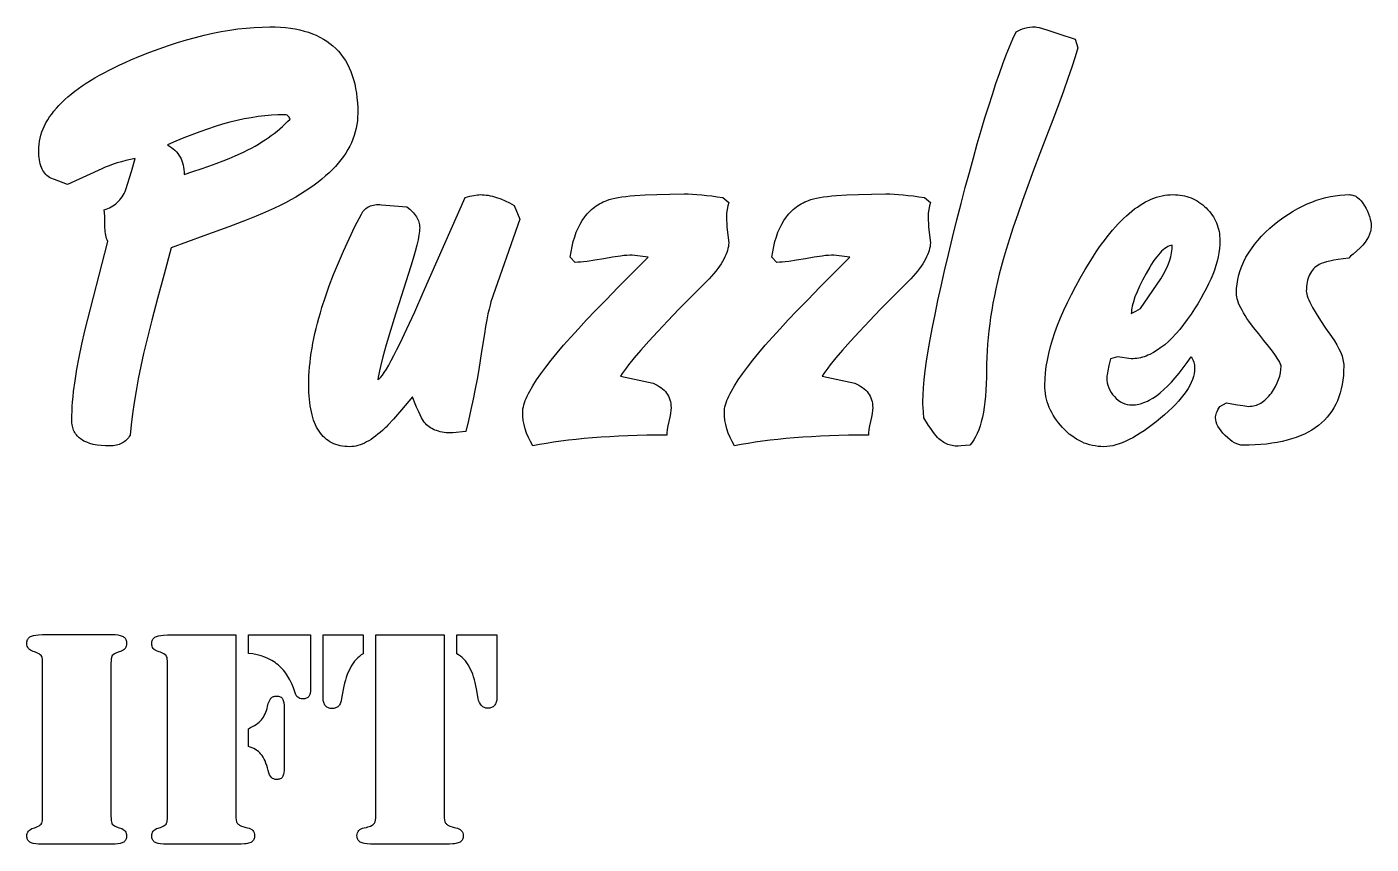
# Model space of a CAD drawing. Extents: x 6 to 600, y -207 to 349.
# Drawn here: x 296.8 to 377, y -64 to -15.3 of the extents above; entities that cross this region are included whole.
import ezdxf

# ---------------------------------------------------------------- set-up
doc = ezdxf.new("R2010")
doc.units = 0
doc.header["$MEASUREMENT"] = 0
doc.layers.add('TEXT', color=18, linetype='CONTINUOUS')

msp = doc.modelspace()

# ---------------------------------------------------------------- linework, layer by layer
at = {"layer": 'TEXT'}
for points in [[(303.007, -39.613), (302.957, -39.691), (302.904, -39.764), (302.847, -39.832), (302.787, -39.895), (302.723, -39.953), (302.657, -40.006), (302.586, -40.054), (302.513, -40.096), (302.436, -40.134), (302.356, -40.167), (302.272, -40.195), (302.185, -40.217), (302.095, -40.235), (302.001, -40.247), (301.904, -40.255), (301.804, -40.257), (301.528, -40.251), (301.271, -40.233), (301.03, -40.203), (300.808, -40.161), (300.604, -40.106), (300.417, -40.04), (300.248, -39.962), (300.17, -39.918), (300.097, -39.871), (300.028, -39.821), (299.963, -39.768), (299.903, -39.712), (299.848, -39.653), (299.797, -39.592), (299.75, -39.527), (299.708, -39.459), (299.67, -39.388), (299.636, -39.314), (299.608, -39.237), (299.583, -39.157), (299.563, -39.074), (299.548, -38.987), (299.536, -38.898), (299.527, -38.711), (299.531, -38.454), (299.54, -38.186), (299.555, -37.909), (299.576, -37.621), (299.603, -37.323), (299.636, -37.016), (299.721, -36.37), (299.83, -35.684), (299.962, -34.958), (300.119, -34.191), (300.301, -33.385), (301.675, -28.058), (301.635, -27.97), (301.6, -27.878), (301.571, -27.782), (301.546, -27.682), (301.528, -27.578), (301.514, -27.47), (301.506, -27.358), (301.503, -27.242), (301.503, -26.555), (301.46, -26.168), (301.571, -26.133), (301.678, -26.093), (301.781, -26.047), (301.879, -25.996), (301.974, -25.94), (302.065, -25.878), (302.151, -25.811), (302.234, -25.739), (302.312, -25.661), (302.387, -25.578), (302.457, -25.489), (302.524, -25.395), (302.586, -25.296), (302.644, -25.191), (302.699, -25.081), (302.749, -24.965), (303.082, -23.881), (303.308, -23.118), (303.023, -23.175), (302.748, -23.236), (302.483, -23.304), (302.228, -23.376), (301.984, -23.454), (301.749, -23.537), (301.525, -23.626), (301.31, -23.72), (299.27, -24.665), (298.486, -24.364), (298.279, -24.278), (298.196, -24.235), (298.118, -24.184), (298.045, -24.126), (297.977, -24.061), (297.914, -23.991), (297.856, -23.914), (297.803, -23.83), (297.755, -23.741), (297.713, -23.645), (297.675, -23.542), (297.642, -23.433), (297.614, -23.318), (297.592, -23.196), (297.574, -23.068), (297.562, -22.934), (297.554, -22.793), (297.552, -22.646), (297.557, -22.456), (297.573, -22.267), (297.6, -22.08), (297.637, -21.894), (297.686, -21.71), (297.745, -21.526), (297.815, -21.344), (297.895, -21.164), (297.986, -20.985), (298.088, -20.807), (298.201, -20.63), (298.325, -20.455), (298.459, -20.281), (298.604, -20.109), (298.76, -19.938), (298.926, -19.768), (299.103, -19.599), (299.291, -19.432), (299.49, -19.266), (299.699, -19.102), (299.919, -18.939), (300.15, -18.777), (300.392, -18.617), (300.644, -18.458), (300.907, -18.3), (301.181, -18.144), (301.466, -17.989), (301.761, -17.835), (302.067, -17.682), (302.384, -17.531), (302.712, -17.382), (303.05, -17.233), (303.621, -16.994), (304.185, -16.77), (304.742, -16.562), (305.292, -16.369), (305.834, -16.191), (306.37, -16.029), (306.899, -15.883), (307.421, -15.751), (307.935, -15.636), (308.443, -15.535), (308.943, -15.45), (309.437, -15.381), (309.923, -15.327), (310.403, -15.288), (310.875, -15.265), (311.34, -15.258), (311.663, -15.263), (311.975, -15.278), (312.277, -15.303), (312.568, -15.338), (312.85, -15.383), (313.121, -15.439), (313.382, -15.504), (313.633, -15.58), (313.873, -15.665), (314.104, -15.761), (314.324, -15.867), (314.534, -15.982), (314.733, -16.108), (314.923, -16.244), (315.102, -16.39), (315.271, -16.546), (315.429, -16.712), (315.578, -16.888), (315.716, -17.075), (315.844, -17.271), (315.962, -17.477), (316.069, -17.694), (316.166, -17.92), (316.253, -18.157), (316.33, -18.404), (316.397, -18.66), (316.453, -18.927), (316.499, -19.204), (316.535, -19.491), (316.56, -19.788), (316.576, -20.095), (316.581, -20.412), (316.575, -20.639), (316.557, -20.864), (316.528, -21.087), (316.486, -21.307), (316.433, -21.525), (316.368, -21.741), (316.291, -21.954), (316.202, -22.165), (316.102, -22.374), (315.989, -22.581), (315.865, -22.785), (315.729, -22.987), (315.581, -23.187), (315.421, -23.385), (315.25, -23.58), (315.067, -23.773), (314.871, -23.964), (314.664, -24.153), (314.446, -24.339), (314.215, -24.523), (313.972, -24.705), (313.718, -24.884), (313.452, -25.062), (313.174, -25.237), (312.884, -25.409), (312.582, -25.58), (312.269, -25.748), (311.944, -25.914), (311.606, -26.077), (311.257, -26.239), (310.897, -26.398), (310.524, -26.555), (309.933, -26.786), (308.892, -27.178), (307.399, -27.731), (305.455, -28.445), (305.026, -30.013), (304.639, -31.452), (304.296, -32.762), (303.995, -33.943), (303.81, -34.736), (303.643, -35.506), (303.493, -36.251), (303.361, -36.971), (303.246, -37.668), (303.149, -38.341), (303.069, -38.989)], [(352.577, -40.257), (352.387, -40.27), (352.295, -40.269), (352.204, -40.263), (352.115, -40.252), (352.028, -40.237), (351.942, -40.218), (351.858, -40.193), (351.775, -40.164), (351.695, -40.13), (351.616, -40.091), (351.538, -40.048), (351.463, -40), (351.389, -39.947), (351.246, -39.828), (351.166, -39.752), (351.077, -39.653), (350.978, -39.532), (350.87, -39.388), (350.752, -39.221), (350.626, -39.031), (350.344, -38.582), (350.301, -37.938), (350.292, -37.776), (350.288, -37.602), (350.295, -37.218), (350.319, -36.786), (350.362, -36.306), (350.424, -35.777), (350.504, -35.2), (350.603, -34.574), (350.72, -33.9), (350.855, -33.178), (351.009, -32.407), (351.181, -31.589), (351.372, -30.721), (351.581, -29.806), (351.809, -28.842), (352.055, -27.83), (352.32, -26.77), (352.57, -25.789), (352.816, -24.847), (353.059, -23.941), (353.297, -23.073), (353.531, -22.242), (353.761, -21.448), (353.987, -20.691), (354.21, -19.972), (354.428, -19.29), (354.642, -18.645), (354.852, -18.037), (355.058, -17.467), (355.26, -16.934), (355.458, -16.438), (355.652, -15.98), (355.842, -15.558), (355.963, -15.488), (356.092, -15.427), (356.227, -15.375), (356.368, -15.333), (356.516, -15.3), (356.671, -15.276), (356.833, -15.262), (357.002, -15.258), (357.076, -15.269), (357.214, -15.303), (357.678, -15.44), (358.395, -15.668), (359.364, -15.988), (359.536, -16.503), (359.369, -17.044), (359.168, -17.655), (358.934, -18.338), (358.666, -19.091), (358.365, -19.916), (358.03, -20.812), (357.661, -21.779), (357.259, -22.818), (356.887, -23.809), (356.543, -24.743), (356.227, -25.618), (355.939, -26.437), (355.679, -27.197), (355.447, -27.9), (355.244, -28.545), (355.069, -29.132), (354.949, -29.576), (354.837, -30.015), (354.733, -30.451), (354.636, -30.883), (354.548, -31.31), (354.467, -31.734), (354.393, -32.153), (354.328, -32.568), (354.27, -32.98), (354.22, -33.387), (354.177, -33.791), (354.143, -34.19), (354.115, -34.585), (354.096, -34.977), (354.085, -35.364), (354.081, -35.747), (354.077, -36.157), (354.065, -36.55), (354.046, -36.925), (354.019, -37.283), (353.984, -37.623), (353.942, -37.946), (353.892, -38.251), (353.834, -38.539), (353.768, -38.81), (353.695, -39.063), (353.614, -39.298), (353.525, -39.517), (353.429, -39.717), (353.324, -39.9), (353.212, -40.066), (353.093, -40.215)], [(305.241, -22.302), (305.36, -22.374), (305.472, -22.452), (305.576, -22.534), (305.673, -22.622), (305.762, -22.714), (305.843, -22.812), (305.916, -22.914), (305.982, -23.022), (306.039, -23.134), (306.09, -23.252), (306.132, -23.375), (306.167, -23.502), (306.194, -23.635), (306.213, -23.773), (306.225, -23.916), (306.229, -24.063), (306.751, -23.894), (307.243, -23.728), (307.706, -23.566), (308.14, -23.408), (308.544, -23.255), (308.919, -23.105), (309.264, -22.959), (309.579, -22.818), (309.807, -22.709), (310.029, -22.597), (310.246, -22.483), (310.457, -22.367), (310.662, -22.247), (310.862, -22.125), (311.055, -22), (311.244, -21.873), (311.426, -21.742), (311.603, -21.61), (311.774, -21.474), (311.939, -21.336), (312.098, -21.195), (312.252, -21.051), (312.4, -20.905), (312.543, -20.756), (312.519, -20.695), (312.489, -20.643), (312.454, -20.599), (312.414, -20.562), (312.368, -20.534), (312.317, -20.514), (312.261, -20.502), (312.199, -20.498), (311.82, -20.505), (311.433, -20.526), (311.039, -20.561), (310.637, -20.611), (310.228, -20.674), (309.811, -20.752), (309.387, -20.843), (308.956, -20.949), (308.518, -21.069), (308.072, -21.203), (307.618, -21.351), (307.157, -21.513), (306.689, -21.689), (306.214, -21.879), (305.731, -22.084)], [(322.251, -39.484), (321.981, -39.476), (321.853, -39.465), (321.73, -39.449), (321.612, -39.43), (321.498, -39.406), (321.389, -39.377), (321.284, -39.345), (321.185, -39.308), (321.09, -39.266), (320.999, -39.22), (320.914, -39.17), (320.833, -39.116), (320.757, -39.057), (320.685, -38.994), (320.619, -38.926), (320.55, -38.845), (320.474, -38.73), (320.389, -38.582), (320.296, -38.4), (320.196, -38.184), (320.087, -37.935), (319.97, -37.653), (319.845, -37.337), (319.196, -38.096), (318.707, -38.657), (318.38, -39.02), (318.276, -39.127), (318.213, -39.184), (318.069, -39.319), (317.926, -39.445), (317.786, -39.563), (317.647, -39.672), (317.509, -39.773), (317.373, -39.864), (317.239, -39.947), (317.107, -40.021), (316.976, -40.087), (316.847, -40.143), (316.72, -40.191), (316.594, -40.231), (316.47, -40.261), (316.348, -40.283), (316.227, -40.296), (316.108, -40.3), (315.958, -40.297), (315.812, -40.286), (315.671, -40.268), (315.534, -40.243), (315.403, -40.21), (315.276, -40.171), (315.154, -40.124), (315.037, -40.07), (314.925, -40.008), (314.817, -39.94), (314.714, -39.864), (314.616, -39.781), (314.523, -39.691), (314.434, -39.593), (314.351, -39.489), (314.272, -39.377), (314.198, -39.258), (314.128, -39.132), (314.064, -38.998), (314.004, -38.857), (313.949, -38.71), (313.899, -38.554), (313.853, -38.392), (313.813, -38.222), (313.777, -38.046), (313.746, -37.862), (313.72, -37.671), (313.698, -37.472), (313.681, -37.266), (313.669, -37.054), (313.662, -36.834), (313.66, -36.606), (313.663, -36.347), (313.672, -36.083), (313.687, -35.816), (313.709, -35.545), (313.736, -35.27), (313.77, -34.992), (313.81, -34.71), (313.856, -34.424), (313.908, -34.134), (313.966, -33.84), (314.03, -33.543), (314.101, -33.242), (314.177, -32.937), (314.26, -32.628), (314.349, -32.316), (314.444, -31.999), (314.652, -31.356), (314.885, -30.697), (315.142, -30.023), (315.424, -29.333), (315.73, -28.629), (316.061, -27.91), (316.416, -27.175), (316.796, -26.426), (316.841, -26.348), (316.889, -26.276), (316.943, -26.21), (317, -26.149), (317.061, -26.094), (317.126, -26.045), (317.195, -26.002), (317.268, -25.964), (317.345, -25.932), (317.426, -25.906), (317.512, -25.885), (317.601, -25.87), (317.694, -25.861), (317.792, -25.857), (317.893, -25.86), (317.998, -25.867), (319.502, -25.996), (319.683, -26.138), (319.764, -26.21), (319.84, -26.284), (319.909, -26.358), (319.973, -26.433), (320.03, -26.51), (320.082, -26.587), (320.127, -26.665), (320.166, -26.745), (320.199, -26.825), (320.227, -26.906), (320.248, -26.989), (320.263, -27.072), (320.272, -27.157), (320.275, -27.242), (320.272, -27.333), (320.264, -27.436), (320.232, -27.674), (320.178, -27.957), (320.103, -28.284), (320.006, -28.655), (319.888, -29.07), (319.749, -29.53), (319.588, -30.034), (319.184, -31.278), (318.831, -32.391), (318.529, -33.373), (318.277, -34.222), (318.077, -34.94), (317.928, -35.527), (317.873, -35.771), (317.83, -35.982), (317.801, -36.16), (317.784, -36.306), (317.82, -36.282), (317.86, -36.25), (317.948, -36.159), (318.049, -36.031), (318.162, -35.868), (318.288, -35.669), (318.426, -35.434), (318.576, -35.163), (318.739, -34.856), (318.915, -34.513), (319.102, -34.134), (319.515, -33.269), (319.978, -32.26), (320.49, -31.108), (322.981, -25.438), (323.263, -25.363), (323.507, -25.309), (323.714, -25.277), (323.803, -25.269), (323.883, -25.266), (324.002, -25.269), (324.121, -25.276), (324.242, -25.289), (324.364, -25.306), (324.486, -25.329), (324.61, -25.357), (324.86, -25.427), (325.115, -25.518), (325.373, -25.629), (325.636, -25.759), (325.902, -25.91), (326.246, -26.727), (324.527, -31.666), (324.472, -31.854), (324.412, -32.093), (324.348, -32.385), (324.28, -32.73), (324.209, -33.126), (324.133, -33.575), (323.969, -34.63), (323.889, -35.156), (323.797, -35.702), (323.695, -36.267), (323.582, -36.853), (323.459, -37.459), (323.325, -38.086), (323.18, -38.732), (323.024, -39.398)], [(335.266, -37.981), (335.258, -38.129), (335.234, -38.314), (335.194, -38.537), (335.137, -38.797), (335.081, -39.057), (335.041, -39.28), (335.017, -39.466), (335.009, -39.613), (334.409, -39.616), (333.822, -39.623), (333.249, -39.636), (332.689, -39.653), (332.143, -39.676), (331.61, -39.704), (331.09, -39.736), (330.584, -39.774), (330.092, -39.817), (329.612, -39.865), (329.147, -39.918), (328.694, -39.976), (328.255, -40.039), (327.83, -40.106), (327.418, -40.179), (327.019, -40.257), (326.878, -40), (326.756, -39.745), (326.652, -39.49), (326.568, -39.237), (326.502, -38.986), (326.455, -38.735), (326.427, -38.486), (326.418, -38.239), (326.422, -38.139), (326.434, -38.034), (326.456, -37.923), (326.485, -37.806), (326.523, -37.683), (326.57, -37.555), (326.625, -37.42), (326.689, -37.28), (326.761, -37.134), (326.841, -36.983), (327.028, -36.662), (327.248, -36.318), (327.502, -35.951), (327.79, -35.561), (328.112, -35.148), (328.468, -34.711), (328.858, -34.252), (329.282, -33.769), (329.739, -33.263), (330.231, -32.734), (330.756, -32.182), (331.387, -31.532), (332.12, -30.786), (333.892, -29.003), (332.947, -28.874), (332.798, -28.878), (332.631, -28.888), (332.446, -28.905), (332.243, -28.928), (331.783, -28.995), (331.25, -29.089), (330.717, -29.183), (330.257, -29.25), (330.054, -29.274), (329.869, -29.29), (329.702, -29.301), (329.553, -29.304), (329.253, -29.003), (329.301, -28.673), (329.362, -28.358), (329.434, -28.059), (329.518, -27.776), (329.614, -27.509), (329.722, -27.257), (329.841, -27.022), (329.972, -26.802), (330.115, -26.598), (330.191, -26.501), (330.269, -26.409), (330.351, -26.321), (330.436, -26.236), (330.523, -26.156), (330.614, -26.08), (330.707, -26.007), (330.803, -25.938), (330.903, -25.874), (331.005, -25.813), (331.11, -25.756), (331.218, -25.704), (331.329, -25.655), (331.443, -25.61), (331.582, -25.563), (331.741, -25.519), (331.919, -25.478), (332.117, -25.441), (332.335, -25.406), (332.573, -25.374), (332.83, -25.345), (333.108, -25.32), (333.722, -25.278), (334.415, -25.247), (335.188, -25.229), (336.04, -25.223), (336.282, -25.226), (336.539, -25.237), (336.809, -25.253), (337.092, -25.277), (337.389, -25.307), (337.699, -25.344), (338.022, -25.388), (338.359, -25.438), (338.703, -25.739), (338.646, -25.937), (338.606, -26.147), (338.582, -26.367), (338.574, -26.598), (338.577, -26.791), (338.585, -26.984), (338.598, -27.178), (338.617, -27.371), (338.703, -28.144), (338.698, -28.253), (338.685, -28.366), (338.662, -28.481), (338.63, -28.6), (338.589, -28.723), (338.54, -28.849), (338.481, -28.978), (338.413, -29.111), (338.336, -29.247), (338.25, -29.386), (338.155, -29.528), (338.05, -29.674), (337.937, -29.824), (337.815, -29.976), (337.543, -30.292), (335.739, -32.096), (335.074, -32.788), (334.474, -33.425), (333.941, -34.007), (333.473, -34.534), (333.071, -35.006), (332.735, -35.422), (332.591, -35.61), (332.464, -35.784), (332.354, -35.944), (332.259, -36.091), (334.192, -36.52), (334.322, -36.576), (334.444, -36.637), (334.557, -36.703), (334.662, -36.773), (334.759, -36.848), (334.847, -36.927), (334.927, -37.011), (334.998, -37.1), (335.061, -37.194), (335.115, -37.292), (335.161, -37.395), (335.199, -37.503), (335.229, -37.615), (335.25, -37.733), (335.262, -37.854)], [(347.294, -37.981), (347.286, -38.129), (347.262, -38.314), (347.221, -38.537), (347.165, -38.797), (347.109, -39.057), (347.068, -39.28), (347.044, -39.466), (347.036, -39.613), (346.436, -39.616), (345.849, -39.623), (345.276, -39.636), (344.716, -39.653), (344.17, -39.676), (343.637, -39.704), (343.118, -39.736), (342.612, -39.774), (342.119, -39.817), (341.64, -39.865), (341.174, -39.918), (340.722, -39.976), (340.283, -40.039), (339.857, -40.106), (339.445, -40.179), (339.046, -40.257), (338.905, -40), (338.783, -39.745), (338.68, -39.49), (338.595, -39.237), (338.53, -38.986), (338.483, -38.735), (338.454, -38.486), (338.445, -38.239), (338.449, -38.139), (338.462, -38.034), (338.483, -37.923), (338.513, -37.806), (338.551, -37.683), (338.598, -37.555), (338.653, -37.42), (338.716, -37.28), (338.788, -37.134), (338.869, -36.983), (339.055, -36.662), (339.275, -36.318), (339.53, -35.951), (339.818, -35.561), (340.14, -35.148), (340.496, -34.711), (340.885, -34.252), (341.309, -33.769), (341.767, -33.263), (342.258, -32.734), (342.784, -32.182), (343.414, -31.532), (344.147, -30.786), (345.919, -29.003), (344.974, -28.874), (344.826, -28.878), (344.659, -28.888), (344.474, -28.905), (344.271, -28.928), (343.81, -28.995), (343.277, -29.089), (342.745, -29.183), (342.284, -29.25), (342.081, -29.274), (341.896, -29.29), (341.729, -29.301), (341.581, -29.304), (341.28, -29.003), (341.329, -28.673), (341.389, -28.358), (341.462, -28.059), (341.546, -27.776), (341.642, -27.509), (341.749, -27.257), (341.869, -27.022), (342, -26.802), (342.142, -26.598), (342.218, -26.501), (342.297, -26.409), (342.379, -26.321), (342.463, -26.236), (342.551, -26.156), (342.641, -26.08), (342.735, -26.007), (342.831, -25.938), (342.93, -25.874), (343.033, -25.813), (343.138, -25.756), (343.246, -25.704), (343.357, -25.655), (343.471, -25.61), (343.61, -25.563), (343.768, -25.519), (343.946, -25.478), (344.145, -25.441), (344.363, -25.406), (344.6, -25.374), (344.858, -25.345), (345.135, -25.32), (345.749, -25.278), (346.443, -25.247), (347.215, -25.229), (348.067, -25.223), (348.31, -25.226), (348.566, -25.237), (348.836, -25.253), (349.119, -25.277), (349.416, -25.307), (349.726, -25.344), (350.05, -25.388), (350.387, -25.438), (350.73, -25.739), (350.674, -25.937), (350.634, -26.147), (350.609, -26.367), (350.601, -26.598), (350.604, -26.791), (350.612, -26.984), (350.626, -27.178), (350.644, -27.371), (350.73, -28.144), (350.726, -28.253), (350.712, -28.366), (350.689, -28.481), (350.658, -28.6), (350.617, -28.723), (350.567, -28.849), (350.508, -28.978), (350.44, -29.111), (350.363, -29.247), (350.277, -29.386), (350.182, -29.528), (350.078, -29.674), (349.965, -29.824), (349.842, -29.976), (349.57, -30.292), (347.766, -32.096), (347.101, -32.788), (346.502, -33.425), (345.968, -34.007), (345.5, -34.534), (345.098, -35.006), (344.762, -35.422), (344.619, -35.61), (344.492, -35.784), (344.381, -35.944), (344.287, -36.091), (346.22, -36.52), (346.35, -36.576), (346.472, -36.637), (346.585, -36.703), (346.69, -36.773), (346.786, -36.848), (346.874, -36.927), (346.954, -37.011), (347.025, -37.1), (347.088, -37.194), (347.143, -37.292), (347.189, -37.395), (347.227, -37.503), (347.256, -37.615), (347.277, -37.733), (347.29, -37.854)], [(361.469, -35.06), (361.375, -35.452), (361.308, -35.769), (361.268, -36.01), (361.258, -36.103), (361.254, -36.177), (361.261, -36.335), (361.282, -36.49), (361.318, -36.639), (361.367, -36.783), (361.43, -36.923), (361.508, -37.059), (361.6, -37.189), (361.705, -37.315), (361.82, -37.431), (361.94, -37.531), (362.065, -37.616), (362.194, -37.686), (362.328, -37.74), (362.466, -37.778), (362.61, -37.801), (362.758, -37.809), (362.857, -37.806), (362.958, -37.798), (363.059, -37.784), (363.16, -37.764), (363.263, -37.739), (363.366, -37.708), (363.47, -37.671), (363.574, -37.629), (363.679, -37.581), (363.785, -37.528), (363.998, -37.404), (364.214, -37.258), (364.433, -37.09), (364.654, -36.898), (364.879, -36.685), (365.106, -36.449), (365.335, -36.19), (365.567, -35.909), (365.802, -35.606), (366.04, -35.28), (366.28, -34.931), (366.33, -35.008), (366.374, -35.087), (366.411, -35.169), (366.441, -35.253), (366.465, -35.34), (366.481, -35.43), (366.491, -35.523), (366.495, -35.618), (366.487, -35.781), (366.463, -35.947), (366.423, -36.116), (366.367, -36.288), (366.296, -36.464), (366.208, -36.642), (366.104, -36.824), (365.985, -37.009), (365.849, -37.197), (365.698, -37.389), (365.53, -37.583), (365.347, -37.781), (365.148, -37.982), (364.933, -38.186), (364.702, -38.393), (364.454, -38.604), (364.202, -38.809), (363.955, -39.001), (363.714, -39.18), (363.479, -39.346), (363.248, -39.498), (363.024, -39.638), (362.805, -39.764), (362.591, -39.876), (362.383, -39.976), (362.181, -40.062), (361.984, -40.135), (361.793, -40.194), (361.607, -40.241), (361.426, -40.274), (361.252, -40.294), (361.082, -40.3), (360.907, -40.296), (360.734, -40.283), (360.564, -40.26), (360.397, -40.229), (360.232, -40.189), (360.071, -40.14), (359.912, -40.083), (359.756, -40.016), (359.603, -39.94), (359.453, -39.856), (359.306, -39.762), (359.162, -39.66), (359.02, -39.549), (358.881, -39.429), (358.746, -39.3), (358.613, -39.162), (358.485, -39.019), (358.366, -38.873), (358.255, -38.725), (358.152, -38.576), (358.058, -38.423), (357.971, -38.269), (357.893, -38.113), (357.823, -37.954), (357.762, -37.793), (357.708, -37.63), (357.663, -37.465), (357.626, -37.298), (357.597, -37.128), (357.577, -36.956), (357.564, -36.782), (357.56, -36.606), (357.57, -36.252), (357.598, -35.888), (357.645, -35.514), (357.71, -35.13), (357.795, -34.735), (357.898, -34.331), (358.021, -33.917), (358.162, -33.492), (358.321, -33.057), (358.5, -32.613), (358.697, -32.158), (358.913, -31.693), (359.148, -31.218), (359.402, -30.733), (359.674, -30.239), (359.966, -29.733), (360.293, -29.192), (360.457, -28.935), (360.621, -28.686), (360.784, -28.446), (360.948, -28.215), (361.112, -27.993), (361.276, -27.779), (361.44, -27.574), (361.603, -27.378), (361.767, -27.19), (361.931, -27.011), (362.095, -26.841), (362.258, -26.68), (362.422, -26.527), (362.586, -26.383), (362.75, -26.248), (362.913, -26.121), (363.077, -26.003), (363.241, -25.894), (363.405, -25.794), (363.569, -25.702), (363.732, -25.619), (363.896, -25.545), (364.06, -25.48), (364.224, -25.423), (364.387, -25.375), (364.551, -25.336), (364.715, -25.305), (364.879, -25.284), (365.042, -25.27), (365.206, -25.266), (365.35, -25.269), (365.491, -25.279), (365.629, -25.294), (365.765, -25.316), (365.897, -25.344), (366.028, -25.378), (366.155, -25.418), (366.28, -25.465), (366.402, -25.518), (366.522, -25.577), (366.638, -25.642), (366.753, -25.713), (366.864, -25.791), (366.973, -25.875), (367.079, -25.965), (367.182, -26.061), (367.281, -26.162), (367.373, -26.265), (367.459, -26.372), (367.539, -26.481), (367.613, -26.593), (367.679, -26.708), (367.74, -26.826), (367.794, -26.947), (367.842, -27.07), (367.884, -27.197), (367.919, -27.326), (367.947, -27.458), (367.97, -27.593), (367.986, -27.731), (367.995, -27.872), (367.998, -28.015), (367.992, -28.249), (367.971, -28.488), (367.938, -28.732), (367.891, -28.982), (367.83, -29.237), (367.757, -29.497), (367.669, -29.763), (367.569, -30.034), (367.455, -30.311), (367.327, -30.593), (367.186, -30.88), (367.032, -31.172), (366.864, -31.47), (366.683, -31.774), (366.488, -32.083), (366.28, -32.397), (366.055, -32.719), (365.83, -33.021), (365.605, -33.302), (365.381, -33.562), (365.157, -33.801), (364.933, -34.02), (364.71, -34.217), (364.487, -34.394), (364.264, -34.55), (364.042, -34.685), (363.82, -34.8), (363.709, -34.849), (363.598, -34.893), (363.487, -34.932), (363.377, -34.966), (363.266, -34.995), (363.156, -35.018), (363.045, -35.036), (362.935, -35.05), (362.825, -35.057), (362.715, -35.06), (361.899, -34.931)], [(373.153, -31.022), (373.159, -31.103), (373.176, -31.196), (373.206, -31.3), (373.247, -31.417), (373.3, -31.545), (373.364, -31.685), (373.441, -31.836), (373.529, -31.999), (373.74, -32.361), (373.999, -32.77), (374.304, -33.226), (374.656, -33.728), (374.828, -33.981), (374.976, -34.225), (375.101, -34.459), (375.204, -34.684), (375.284, -34.899), (375.315, -35.004), (375.341, -35.106), (375.361, -35.205), (375.375, -35.302), (375.384, -35.397), (375.387, -35.489), (375.381, -35.78), (375.363, -36.062), (375.334, -36.334), (375.293, -36.597), (375.24, -36.851), (375.175, -37.095), (375.099, -37.331), (375.011, -37.557), (374.911, -37.774), (374.799, -37.981), (374.676, -38.18), (374.541, -38.369), (374.394, -38.549), (374.236, -38.719), (374.065, -38.881), (373.883, -39.033), (373.689, -39.176), (373.484, -39.31), (373.267, -39.435), (373.037, -39.55), (372.797, -39.656), (372.544, -39.753), (372.28, -39.841), (372.004, -39.919), (371.716, -39.988), (371.417, -40.048), (371.105, -40.099), (370.782, -40.141), (370.448, -40.173), (370.101, -40.196), (369.743, -40.21), (369.373, -40.215), (369.253, -40.205), (369.13, -40.178), (369.003, -40.133), (368.873, -40.07), (368.74, -39.988), (368.604, -39.888), (368.464, -39.771), (368.32, -39.635), (368.185, -39.491), (368.067, -39.351), (367.967, -39.215), (367.886, -39.082), (367.822, -38.952), (367.777, -38.825), (367.75, -38.702), (367.741, -38.582), (367.745, -38.515), (367.757, -38.443), (367.777, -38.365), (367.805, -38.282), (367.841, -38.193), (367.886, -38.099), (367.998, -37.895), (368.385, -37.68), (368.71, -37.742), (369.04, -37.798), (369.376, -37.849), (369.716, -37.895), (369.812, -37.892), (369.907, -37.883), (370, -37.867), (370.091, -37.845), (370.181, -37.817), (370.269, -37.783), (370.356, -37.743), (370.441, -37.696), (370.525, -37.644), (370.607, -37.585), (370.688, -37.519), (370.768, -37.448), (370.845, -37.37), (370.922, -37.287), (370.996, -37.197), (371.07, -37.1), (371.206, -36.901), (371.323, -36.702), (371.423, -36.501), (371.505, -36.3), (371.568, -36.099), (371.613, -35.896), (371.64, -35.693), (371.649, -35.489), (371.644, -35.447), (371.629, -35.394), (371.603, -35.331), (371.566, -35.257), (371.462, -35.08), (371.317, -34.861), (371.129, -34.602), (370.9, -34.301), (370.63, -33.96), (370.318, -33.578), (370.006, -33.188), (369.735, -32.822), (369.616, -32.649), (369.506, -32.482), (369.408, -32.321), (369.319, -32.166), (369.241, -32.017), (369.174, -31.875), (369.116, -31.739), (369.069, -31.609), (369.033, -31.485), (369.007, -31.367), (368.991, -31.256), (368.986, -31.151), (368.995, -30.873), (369.022, -30.598), (369.066, -30.325), (369.129, -30.056), (369.209, -29.788), (369.306, -29.524), (369.422, -29.262), (369.555, -29.003), (369.707, -28.747), (369.876, -28.493), (370.062, -28.242), (370.267, -27.994), (370.489, -27.748), (370.729, -27.505), (370.987, -27.265), (371.263, -27.027), (371.537, -26.814), (371.812, -26.614), (372.087, -26.429), (372.364, -26.257), (372.64, -26.099), (372.918, -25.954), (373.196, -25.823), (373.475, -25.706), (373.755, -25.603), (374.035, -25.514), (374.316, -25.438), (374.597, -25.376), (374.88, -25.328), (375.162, -25.294), (375.446, -25.273), (375.73, -25.266), (375.794, -25.269), (375.857, -25.276), (375.919, -25.289), (375.98, -25.308), (376.04, -25.331), (376.099, -25.36), (376.157, -25.394), (376.213, -25.433), (376.324, -25.526), (376.431, -25.641), (376.534, -25.776), (376.632, -25.932), (376.723, -26.097), (376.801, -26.258), (376.868, -26.416), (376.922, -26.571), (376.965, -26.722), (376.995, -26.87), (377.013, -27.015), (377.019, -27.156), (377.016, -27.232), (377.009, -27.308), (376.996, -27.385), (376.979, -27.462), (376.928, -27.619), (376.858, -27.779), (376.767, -27.941), (376.656, -28.107), (376.526, -28.274), (376.375, -28.445), (375.945, -28.81), (375.795, -28.944), (375.687, -29.046), (375.359, -29.09), (375.062, -29.135), (374.795, -29.181), (374.56, -29.229), (374.355, -29.278), (374.181, -29.328), (374.038, -29.38), (373.926, -29.433), (373.832, -29.489), (373.745, -29.552), (373.663, -29.62), (373.588, -29.693), (373.518, -29.773), (373.455, -29.858), (373.398, -29.948), (373.346, -30.045), (373.301, -30.147), (373.262, -30.255), (373.228, -30.369), (373.201, -30.488), (373.18, -30.613), (373.165, -30.744), (373.156, -30.88)], [(363.273, -32.053), (364.476, -30.292), (364.637, -30.016), (364.777, -29.747), (364.895, -29.484), (364.991, -29.229), (365.067, -28.98), (365.096, -28.858), (365.12, -28.737), (365.139, -28.619), (365.152, -28.502), (365.161, -28.387), (365.163, -28.273), (365.077, -28.29), (364.988, -28.318), (364.899, -28.359), (364.808, -28.411), (364.715, -28.476), (364.621, -28.552), (364.525, -28.64), (364.428, -28.74), (364.329, -28.852), (364.229, -28.976), (364.127, -29.112), (364.024, -29.26), (363.919, -29.419), (363.812, -29.591), (363.595, -29.97), (363.389, -30.359), (363.21, -30.723), (363.059, -31.06), (362.935, -31.371), (362.839, -31.656), (362.801, -31.789), (362.77, -31.915), (362.746, -32.034), (362.729, -32.147), (362.718, -32.254), (362.715, -32.354), (362.983, -32.214)], [(301.862, -64.01), (297.783, -64.01), (297.539, -64.01), (297.373, -64.002), (297.231, -63.98), (297.168, -63.962), (297.111, -63.942), (297.06, -63.917), (297.015, -63.888), (296.976, -63.856), (296.942, -63.82), (296.913, -63.78), (296.889, -63.736), (296.871, -63.689), (296.857, -63.638), (296.85, -63.582), (296.847, -63.523), (296.853, -63.442), (296.87, -63.367), (296.9, -63.297), (296.94, -63.233), (296.993, -63.177), (297.057, -63.128), (297.133, -63.088), (297.221, -63.056), (297.294, -63.035), (297.362, -63.009), (297.483, -62.962), (297.576, -62.914), (297.649, -62.864), (297.702, -62.811), (297.736, -62.756), (297.756, -62.69), (297.771, -62.602), (297.78, -62.493), (297.783, -62.363), (297.783, -53.194), (297.78, -53.072), (297.771, -52.97), (297.756, -52.885), (297.736, -52.82), (297.702, -52.765), (297.649, -52.712), (297.576, -52.662), (297.483, -52.614), (297.362, -52.567), (297.294, -52.542), (297.221, -52.52), (297.133, -52.487), (297.057, -52.445), (296.993, -52.395), (296.94, -52.336), (296.9, -52.269), (296.87, -52.197), (296.853, -52.118), (296.847, -52.034), (296.85, -51.971), (296.858, -51.912), (296.872, -51.857), (296.891, -51.807), (296.916, -51.761), (296.947, -51.72), (296.983, -51.683), (297.025, -51.65), (297.072, -51.622), (297.124, -51.597), (297.18, -51.576), (297.242, -51.559), (297.381, -51.536), (297.539, -51.529), (297.783, -51.51), (301.862, -51.51), (302.105, -51.51), (302.271, -51.533), (302.414, -51.566), (302.533, -51.608), (302.584, -51.633), (302.629, -51.66), (302.669, -51.69), (302.703, -51.725), (302.732, -51.765), (302.755, -51.809), (302.774, -51.859), (302.787, -51.912), (302.795, -51.971), (302.798, -52.034), (302.792, -52.118), (302.774, -52.197), (302.745, -52.269), (302.704, -52.336), (302.651, -52.395), (302.587, -52.445), (302.511, -52.487), (302.423, -52.52), (302.351, -52.542), (302.283, -52.567), (302.161, -52.614), (302.068, -52.662), (301.995, -52.712), (301.942, -52.765), (301.909, -52.82), (301.888, -52.887), (301.874, -52.974), (301.865, -53.083), (301.862, -53.213), (301.862, -62.345), (301.865, -62.483), (301.874, -62.597), (301.888, -62.688), (301.909, -62.756), (301.942, -62.811), (301.995, -62.864), (302.068, -62.914), (302.161, -62.962), (302.283, -63.009), (302.351, -63.035), (302.423, -63.056), (302.511, -63.088), (302.587, -63.128), (302.651, -63.177), (302.704, -63.233), (302.745, -63.297), (302.774, -63.367), (302.792, -63.442), (302.798, -63.523), (302.795, -63.582), (302.786, -63.638), (302.773, -63.689), (302.753, -63.736), (302.728, -63.78), (302.698, -63.82), (302.661, -63.856), (302.62, -63.888), (302.573, -63.917), (302.521, -63.942), (302.464, -63.962), (302.402, -63.98), (302.264, -64.002), (302.105, -64.01)], [(309.31, -51.529), (309.31, -62.27), (309.315, -62.433), (309.331, -62.569), (309.357, -62.677), (309.374, -62.72), (309.394, -62.756), (309.418, -62.788), (309.45, -62.819), (309.49, -62.849), (309.536, -62.878), (309.652, -62.932), (309.796, -62.981), (309.899, -63.009), (310.002, -63.037), (310.099, -63.061), (310.184, -63.095), (310.258, -63.14), (310.32, -63.196), (310.369, -63.261), (310.404, -63.334), (310.425, -63.415), (310.432, -63.505), (310.429, -63.568), (310.421, -63.627), (310.406, -63.682), (310.385, -63.732), (310.359, -63.777), (310.327, -63.819), (310.289, -63.856), (310.245, -63.888), (310.195, -63.917), (310.136, -63.942), (310.071, -63.962), (309.997, -63.98), (309.916, -63.993), (309.828, -64.002), (309.628, -64.01), (309.328, -64.01), (305.23, -64.01), (304.987, -64.01), (304.821, -64.002), (304.678, -63.98), (304.616, -63.962), (304.559, -63.942), (304.508, -63.917), (304.463, -63.888), (304.423, -63.856), (304.389, -63.82), (304.36, -63.78), (304.337, -63.736), (304.318, -63.689), (304.305, -63.638), (304.297, -63.582), (304.295, -63.523), (304.3, -63.442), (304.318, -63.367), (304.347, -63.297), (304.388, -63.233), (304.441, -63.177), (304.505, -63.128), (304.581, -63.088), (304.669, -63.056), (304.741, -63.035), (304.809, -63.009), (304.931, -62.962), (305.024, -62.914), (305.097, -62.864), (305.15, -62.811), (305.183, -62.756), (305.204, -62.69), (305.218, -62.602), (305.227, -62.493), (305.23, -62.363), (305.23, -53.194), (305.227, -53.072), (305.218, -52.97), (305.204, -52.885), (305.183, -52.82), (305.15, -52.765), (305.097, -52.712), (305.024, -52.662), (304.931, -52.614), (304.809, -52.567), (304.741, -52.542), (304.669, -52.52), (304.581, -52.488), (304.505, -52.448), (304.441, -52.399), (304.388, -52.343), (304.347, -52.279), (304.318, -52.209), (304.3, -52.134), (304.295, -52.053), (304.297, -51.989), (304.306, -51.93), (304.32, -51.876), (304.339, -51.826), (304.364, -51.78), (304.395, -51.739), (304.431, -51.702), (304.472, -51.669), (304.519, -51.641), (304.571, -51.616), (304.628, -51.595), (304.69, -51.578), (304.828, -51.555), (304.987, -51.547), (305.23, -51.529)], [(310.058, -51.529), (313.763, -51.529), (313.763, -54.747), (313.757, -54.895), (313.737, -55.021), (313.723, -55.075), (313.705, -55.124), (313.684, -55.168), (313.66, -55.206), (313.632, -55.239), (313.599, -55.267), (313.561, -55.291), (313.517, -55.311), (313.469, -55.326), (313.416, -55.337), (313.358, -55.344), (313.295, -55.346), (313.207, -55.34), (313.129, -55.323), (313.062, -55.293), (313.005, -55.253), (312.956, -55.198), (312.909, -55.126), (312.867, -55.038), (312.827, -54.934), (312.742, -54.68), (312.646, -54.44), (312.538, -54.216), (312.418, -54.006), (312.287, -53.811), (312.145, -53.631), (311.991, -53.466), (311.826, -53.316), (311.739, -53.246), (311.649, -53.18), (311.556, -53.118), (311.46, -53.059), (311.258, -52.952), (311.043, -52.86), (310.815, -52.781), (310.576, -52.718), (310.323, -52.668), (310.058, -52.633)], [(314.512, -51.529), (316.907, -51.529), (316.907, -52.651), (316.793, -52.726), (316.684, -52.808), (316.581, -52.898), (316.483, -52.995), (316.391, -53.101), (316.305, -53.215), (316.224, -53.336), (316.149, -53.465), (316.079, -53.603), (316.013, -53.748), (315.951, -53.901), (315.894, -54.062), (315.841, -54.231), (315.793, -54.408), (315.749, -54.592), (315.709, -54.785), (315.616, -55.327), (315.59, -55.468), (315.572, -55.531), (315.55, -55.589), (315.525, -55.643), (315.496, -55.692), (315.464, -55.737), (315.429, -55.776), (315.39, -55.812), (315.349, -55.842), (315.306, -55.868), (315.26, -55.889), (315.212, -55.905), (315.162, -55.917), (315.109, -55.924), (315.054, -55.926), (314.995, -55.924), (314.938, -55.916), (314.885, -55.902), (314.834, -55.884), (314.787, -55.86), (314.742, -55.831), (314.7, -55.797), (314.661, -55.758), (314.626, -55.714), (314.596, -55.668), (314.57, -55.618), (314.549, -55.566), (314.533, -55.511), (314.521, -55.453), (314.514, -55.391), (314.512, -55.327)], [(321.735, -51.529), (321.735, -62.27), (321.74, -62.433), (321.756, -62.569), (321.782, -62.677), (321.799, -62.72), (321.819, -62.756), (321.844, -62.788), (321.876, -62.819), (321.915, -62.849), (321.962, -62.878), (322.077, -62.932), (322.221, -62.981), (322.324, -63.009), (322.427, -63.037), (322.525, -63.061), (322.612, -63.095), (322.688, -63.14), (322.754, -63.196), (322.808, -63.261), (322.846, -63.334), (322.869, -63.415), (322.876, -63.505), (322.873, -63.568), (322.864, -63.627), (322.848, -63.682), (322.827, -63.732), (322.799, -63.777), (322.766, -63.819), (322.726, -63.856), (322.68, -63.888), (322.627, -63.917), (322.567, -63.942), (322.499, -63.962), (322.425, -63.98), (322.343, -63.993), (322.253, -64.002), (322.053, -64.01), (321.753, -64.01), (317.655, -64.01), (317.337, -64.01), (317.145, -64.002), (316.979, -63.98), (316.907, -63.962), (316.841, -63.942), (316.782, -63.917), (316.729, -63.888), (316.683, -63.856), (316.643, -63.819), (316.609, -63.777), (316.582, -63.732), (316.56, -63.682), (316.545, -63.627), (316.536, -63.568), (316.533, -63.505), (316.54, -63.415), (316.561, -63.334), (316.596, -63.261), (316.645, -63.196), (316.707, -63.14), (316.781, -63.095), (316.866, -63.061), (316.963, -63.037), (317.094, -63.009), (317.145, -62.997), (317.188, -62.981), (317.331, -62.932), (317.445, -62.878), (317.49, -62.849), (317.528, -62.819), (317.558, -62.788), (317.58, -62.756), (317.613, -62.678), (317.637, -62.574), (317.651, -62.444), (317.655, -62.288), (317.655, -51.529)], [(324.878, -51.529), (324.878, -55.29), (324.876, -55.358), (324.869, -55.423), (324.857, -55.485), (324.841, -55.543), (324.82, -55.597), (324.794, -55.648), (324.764, -55.695), (324.729, -55.739), (324.69, -55.779), (324.648, -55.813), (324.603, -55.842), (324.556, -55.865), (324.505, -55.884), (324.451, -55.897), (324.395, -55.905), (324.336, -55.907), (324.281, -55.905), (324.228, -55.898), (324.178, -55.885), (324.13, -55.868), (324.084, -55.845), (324.041, -55.818), (324, -55.786), (323.961, -55.748), (323.892, -55.662), (323.835, -55.564), (323.79, -55.452), (323.756, -55.327), (323.662, -54.747), (323.627, -54.559), (323.587, -54.378), (323.541, -54.205), (323.491, -54.039), (323.436, -53.88), (323.376, -53.728), (323.311, -53.584), (323.241, -53.447), (323.166, -53.318), (323.085, -53.197), (322.998, -53.085), (322.907, -52.981), (322.809, -52.886), (322.706, -52.799), (322.597, -52.721), (322.483, -52.651), (322.483, -51.529)], [(310.058, -58.19), (310.058, -57.124), (310.189, -57.062), (310.311, -56.999), (310.423, -56.935), (310.526, -56.869), (310.619, -56.801), (310.704, -56.733), (310.778, -56.662), (310.844, -56.59), (310.903, -56.515), (310.957, -56.432), (311.008, -56.343), (311.054, -56.247), (311.097, -56.144), (311.135, -56.034), (311.169, -55.918), (311.199, -55.795), (311.247, -55.631), (311.298, -55.496), (311.35, -55.388), (311.405, -55.309), (311.435, -55.278), (311.468, -55.251), (311.505, -55.229), (311.546, -55.21), (311.59, -55.196), (311.637, -55.186), (311.742, -55.178), (311.805, -55.18), (311.863, -55.188), (311.915, -55.2), (311.962, -55.217), (312.004, -55.24), (312.04, -55.267), (312.072, -55.299), (312.098, -55.337), (312.12, -55.381), (312.139, -55.434), (312.155, -55.497), (312.168, -55.568), (312.185, -55.738), (312.191, -55.945), (312.191, -59.388), (312.185, -59.594), (312.168, -59.765), (312.155, -59.836), (312.139, -59.898), (312.12, -59.952), (312.098, -59.996), (312.072, -60.033), (312.04, -60.066), (312.004, -60.093), (311.962, -60.115), (311.915, -60.133), (311.863, -60.145), (311.805, -60.153), (311.742, -60.155), (311.653, -60.148), (311.571, -60.125), (311.498, -60.087), (311.433, -60.034), (311.375, -59.962), (311.323, -59.868), (311.277, -59.751), (311.237, -59.613), (311.197, -59.458), (311.154, -59.313), (311.106, -59.177), (311.054, -59.051), (310.999, -58.934), (310.939, -58.827), (310.875, -58.728), (310.807, -58.639), (310.733, -58.559), (310.654, -58.485), (310.57, -58.418), (310.479, -58.359), (310.383, -58.306), (310.28, -58.261), (310.172, -58.222)]]:
    msp.add_lwpolyline(points, close=True, dxfattribs=at)

doc.saveas('drawing.dxf')
